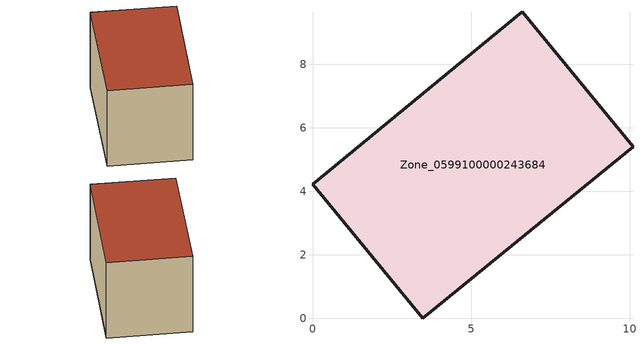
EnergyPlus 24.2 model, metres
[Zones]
Zone_0599100000243684
 floor ground (C_G): 0,4.23 6.61,9.66 10.11,5.4 3.47,0 z3.12
 wall outside (C_F): 10.11,5.4 6.61,9.66 0,4.23 3.47,0 10.11,5.4 z3.12:9.02
 roof outside (C_R): 6.61,9.66 0,4.23 3.47,0 10.11,5.4 z9.02
[BUILDING]
Pand.0599100000243684: North Axis=0; Terrain=City; Loads Convergence Tolerance Value=0.04; Temperature Convergence Tolerance Value=0.4; Solar Distribution=FullExterior; Maximum Number of Warmup Days=25; Minimum Number of Warmup Days=1
[Site:Location]
Rotterdam.The.Hague.AP_ZH_NLD Design_Conditions: Latitude=51.96; Longitude=4.45; Time Zone=1; Elevation=-4.5
[SITE:GROUNDTEMPERATURE:BUILDINGSURFACE]
18, 18, 18, 18, 18, 18, 18, 18, 18, 18, 18, 18
[MATERIAL] Thermal Absorptance=0.9; Solar Absorptance=0.7; Visible Absorptance=0.7
Name | Roughness | Thickness | Conductivity | Density | Specific Heat
G.TC.1946-1964 | MediumSmooth | 0.15 | 1 | 540 | 1210
F.TC.1946-1964 | Rough | 0.3 | 0.857143 | 1920 | 840
R.TC.1946-1964 | MediumRough | 0.2 | 0.235294 | 1500 | 1000
[CONSTRUCTION]
C_G: G.TC.1946-1964
C_F: F.TC.1946-1964
C_R: R.TC.1946-1964
[ZONE]
Zone_0599100000243684: Type=1; Multiplier=1; Ceiling Height=Autocalculate; Volume=Autocalculate; Floor Area=autocalculate; Part of Total Floor Area=Yes
[ZONEINFILTRATION:DESIGNFLOWRATE]
Infil_Zone_0599100000243684: Zone or ZoneList or Space or SpaceList=Zone_0599100000243684; Schedule=AlwaysOn; Design Flow Rate Calculation Method=Flow/Area; Flow Rate per Floor Area=0.003; Constant Term Coefficient=1; Temperature Term Coefficient=0; Velocity Term Coefficient=0; Velocity Squared Term Coefficient=0
[HVACTEMPLATE:ZONE:IDEALLOADSAIRSYSTEM]
Zone_0599100000243684: Maximum Heating Supply Air Temperature=50; Minimum Cooling Supply Air Temperature=13; Maximum Heating Supply Air Humidity Ratio=0.0156; Minimum Cooling Supply Air Humidity Ratio=0.0077; Heating Limit=NoLimit; Cooling Limit=NoLimit; Dehumidification Control Type=ConstantSensibleHeatRatio; Cooling Sensible Heat Ratio=0.7; Dehumidification Setpoint=60; Humidification Control Type=None; Humidification Setpoint=30; Outdoor Air Method=None; Outdoor Air Flow Rate per Person=0.00944; Outdoor Air Flow Rate per Zone Floor Area=0; Outdoor Air Flow Rate per Zone=0; Demand Controlled Ventilation Type=None; Outdoor Air Economizer Type=NoEconomizer; Heat Recovery Type=None; Sensible Heat Recovery Effectiveness=0.7; Latent Heat Recovery Effectiveness=0.65
[ZONECONTROL:THERMOSTAT]
ThermostatControl_Zone_0599100000243684: Zone or ZoneList=Zone_0599100000243684; Control Type Schedule=DualSetpointControlType; Control 1=Thermostat_Zone_0599100000243684; Temperature Difference Between Cutout And Setpoint=0
[THERMOSTATSETPOINT:DUALSETPOINT]
Thermostat_Zone_0599100000243684: Heating Setpoint Temperature Schedule=HeatingSetpoint_Zone_0599100000243684; Cooling Setpoint Temperature Schedule=CoolingSetpoint_Zone_0599100000243684
[SCHEDULE:COMPACT]
HeatingSetpoint_Zone_0599100000243684: Through: 12/31, For: AllDays, Until: 24:00, 21
CoolingSetpoint_Zone_0599100000243684: Through: 12/31, For: AllDays, Until: 24:00, 24
DualSetpointControlType: Through: 12/31, For: AllDays, Until: 24:00, 4
AlwaysOn: Through: 12/31, For: AllDays, Until: 24:00, 1
